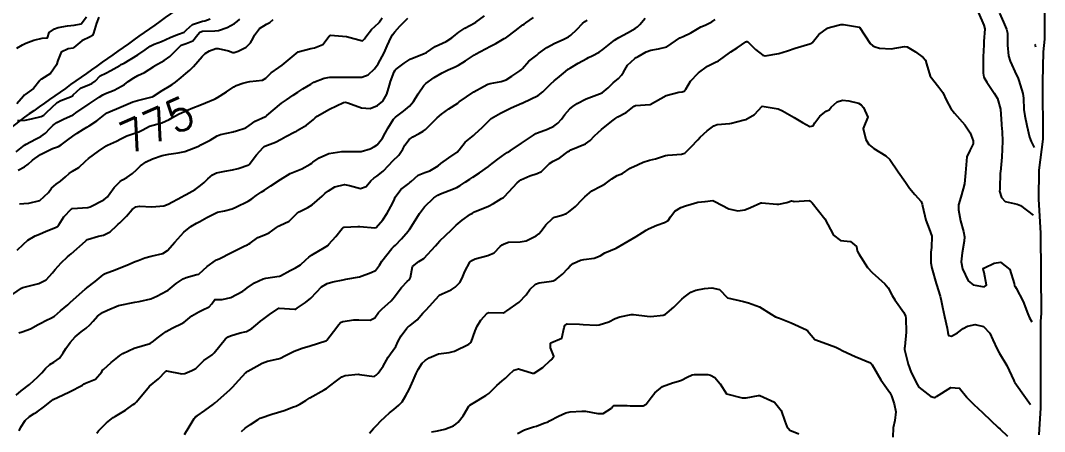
# Model space of a CAD drawing. Header units: metres. Extents: x 318500 to 325275, y 7408834 to 7428799.
# Drawn here: x 320030.4 to 320158.3, y 7411308.6 to 7411360 of the extents above; entities that cross this region are included whole.
import ezdxf
from ezdxf.enums import TextEntityAlignment as Align

# ---------------------------------------------------------------- set-up
doc = ezdxf.new("R2010")
doc.units = ezdxf.units.M
doc.header["$MEASUREMENT"] = 0
for name, color, linetype in [('Area', 45, 'Continuous'), ('Cotas', 45, 'Continuous'), ('Curvas de Nivel 1m', 11, 'Continuous'), ('Curvas de Nivel 5m', 15, 'Continuous'), ('Vias Secundárias', 230, 'Continuous')]:
    doc.layers.add(name, color=color, linetype=linetype)
doc.styles.add('Style-STANDARD', font='STANDARD.shx')

msp = doc.modelspace()

# ---------------------------------------------------------------- linework, layer by layer
at = {"layer": 'Area'}
msp.add_lwpolyline([(320158.29, 7411361.37), (320158.28, 7411358.58), (320158.27, 7411357.63), (320158.12, 7411356.05), (320158.04, 7411352.3), (320158.08, 7411345.15), (320157.58, 7411341.27), (320157.54, 7411337.63), (320157.78, 7411333.38), (320157.87, 7411323.34), (320157.8, 7411322.39), (320157.79, 7411311.58), (320157.57, 7411308.2)], dxfattribs=at)
at = {"layer": 'Curvas de Nivel 1m', "flags": 128}
for points, elevation in [([(320150.04, 7411360.92), (320150.73, 7411359.38), (320150.84, 7411358.91), (320150.73, 7411357.34), (320150.7, 7411356.91), (320150.63, 7411355.42), (320150.63, 7411354.92), (320150.63, 7411353.4), (320150.72, 7411352.91), (320151.09, 7411352.26), (320152.02, 7411350.9), (320152.4, 7411350.23), (320152.79, 7411348.88), (320152.9, 7411347), (320152.91, 7411346.88), (320153.01, 7411346.04), (320153.06, 7411344.88), (320152.97, 7411342.88), (320152.78, 7411341.05), (320152.77, 7411340.88), (320152.73, 7411339.06), (320152.71, 7411338.88), (320152.68, 7411338.65), (320152.9, 7411337.83), (320153.38, 7411337.36), (320154.89, 7411337.01), (320155.29, 7411336.85), (320156.87, 7411335.65)], 781), ([(320029.49, 7411325.75), (320030.57, 7411326.51), (320030.66, 7411326.57), (320030.72, 7411326.6), (320032.23, 7411326.99), (320032.73, 7411327.11), (320033.64, 7411327.56), (320034.46, 7411328.45), (320034.58, 7411328.62), (320034.76, 7411328.84), (320035.52, 7411329.69), (320036.32, 7411330.43), (320036.57, 7411330.64), (320036.78, 7411330.83), (320038.56, 7411332.4), (320038.68, 7411332.52), (320038.8, 7411332.59), (320040.18, 7411333.01), (320040.81, 7411333.16), (320041.64, 7411333.54), (320042.49, 7411334.35), (320042.66, 7411334.53), (320042.83, 7411334.68), (320043.68, 7411335.51), (320044.39, 7411336.33), (320044.86, 7411336.67), (320045.3, 7411336.75), (320046.86, 7411336.69), (320048.32, 7411336.82), (320048.87, 7411337.01), (320050.57, 7411337.93), (320050.88, 7411338.12), (320051.12, 7411338.24), (320052.26, 7411338.85), (320052.9, 7411339.33), (320053.37, 7411339.74), (320053.85, 7411340.2), (320054.42, 7411340.7), (320054.92, 7411340.95), (320055.94, 7411341.16), (320056.93, 7411341.3), (320057.61, 7411341.47), (320058.94, 7411341.95), (320059.03, 7411342.03), (320059.1, 7411342.13), (320059.9, 7411343.18), (320060.75, 7411344.11), (320060.86, 7411344.21), (320060.96, 7411344.27), (320062.29, 7411344.78), (320062.98, 7411345.15), (320063.58, 7411345.47), (320064.68, 7411346.05), (320064.89, 7411346.16), (320064.99, 7411346.21), (320066.15, 7411346.9), (320067.01, 7411347.6), (320067.23, 7411347.81), (320067.5, 7411348.02), (320069.03, 7411348.89), (320070.79, 7411349.73), (320071.04, 7411349.76), (320071.31, 7411349.7), (320073.03, 7411349.07), (320074.09, 7411348.99), (320075.03, 7411349.35), (320075.69, 7411349.91), (320076.2, 7411350.76), (320076.51, 7411351.9), (320076.63, 7411352.34), (320077.09, 7411353.55), (320077.22, 7411353.77), (320077.35, 7411353.89), (320078.34, 7411354.64), (320079.11, 7411355.13), (320080.83, 7411355.84), (320081.04, 7411355.92), (320081.12, 7411355.97), (320082.21, 7411356.74), (320083.14, 7411357.14), (320083.6, 7411357.35), (320084.28, 7411357.8), (320084.77, 7411358.18), (320085.16, 7411358.5), (320085.92, 7411359.02), (320087.18, 7411359.68), (320087.23, 7411359.71), (320087.3, 7411359.76), (320088.37, 7411360.57)], 777), ([(320029.92, 7411343.55), (320030.96, 7411344.39), (320031.14, 7411344.51), (320032.33, 7411345.13), (320032.97, 7411345.47), (320033.56, 7411345.89), (320034.09, 7411346.46), (320034.54, 7411346.91), (320035, 7411347.22), (320035.83, 7411347.62), (320037.02, 7411348.19), (320037.16, 7411348.28), (320037.37, 7411348.42), (320039.03, 7411349.57), (320040.25, 7411350.38), (320040.73, 7411350.69), (320041.05, 7411350.85), (320042.13, 7411351.28), (320043.06, 7411351.76), (320043.42, 7411351.99), (320043.9, 7411352.34), (320044.59, 7411352.82), (320045.08, 7411353.08), (320045.91, 7411353.49), (320047.1, 7411354.22), (320047.14, 7411354.25), (320047.19, 7411354.29), (320048.39, 7411354.99), (320049.11, 7411355.48), (320049.86, 7411356.26), (320050.51, 7411356.87), (320051.13, 7411357.1), (320051.95, 7411357.42), (320052.59, 7411358.22), (320052.84, 7411358.53), (320053.16, 7411358.63), (320054.7, 7411358.66), (320055.16, 7411358.73), (320056.23, 7411359.1), (320057.17, 7411359.58), (320057.5, 7411359.83), (320057.81, 7411360.15)], 773), ([(320029.92, 7411313.14), (320030.55, 7411313.69), (320031.57, 7411314.49), (320032.09, 7411314.96), (320032.57, 7411315.4), (320033.11, 7411315.95), (320033.57, 7411316.47), (320034.1, 7411316.96), (320034.6, 7411317.28), (320035.31, 7411317.75), (320035.79, 7411318.44), (320036.09, 7411318.97), (320036.63, 7411319.71), (320037.27, 7411320.42), (320038.01, 7411321.05), (320038.66, 7411321.54), (320039.12, 7411321.93), (320039.51, 7411322.39), (320040.04, 7411323.02), (320040.69, 7411323.49), (320041.31, 7411323.75), (320042.7, 7411324.35), (320044.7, 7411324.77), (320045.26, 7411324.87), (320046.71, 7411325.18), (320047.45, 7411325.54), (320048.72, 7411326.17), (320048.88, 7411326.27), (320049.9, 7411327.09), (320050.74, 7411327.69), (320051.12, 7411327.86), (320052.47, 7411328.21), (320052.7, 7411328.26), (320052.75, 7411328.29), (320053.74, 7411329.23), (320054.78, 7411329.97), (320054.93, 7411330.04), (320055.25, 7411330.18), (320056.79, 7411330.98), (320058.46, 7411331.79), (320058.8, 7411331.94), (320058.93, 7411332), (320059.1, 7411332.13), (320060.09, 7411332.84), (320060.82, 7411333.15), (320061.5, 7411333.42), (320062.4, 7411334.09), (320062.65, 7411334.27), (320062.83, 7411334.35), (320064, 7411334.9), (320064.86, 7411335.75), (320065, 7411335.91), (320065.22, 7411336.05), (320066.32, 7411336.58), (320066.87, 7411336.92), (320068.1, 7411338.01), (320068.5, 7411338.39), (320068.89, 7411338.69), (320069.69, 7411339.19), (320070.9, 7411339.47), (320071.52, 7411339.34), (320072.9, 7411338.97), (320073.62, 7411339.22), (320074.18, 7411339.93), (320074.56, 7411340.28), (320074.92, 7411340.5), (320075.71, 7411341.13), (320076.43, 7411341.9), (320076.95, 7411342.44), (320077.68, 7411343.16), (320078.16, 7411343.88), (320078.44, 7411344.4), (320078.98, 7411345.11), (320079.41, 7411345.44), (320080.2, 7411345.85), (320080.72, 7411346.12), (320081, 7411346.33), (320081.75, 7411347.09), (320082.47, 7411347.82), (320083.02, 7411348.28), (320083.91, 7411348.92), (320085.04, 7411349.66), (320085.22, 7411349.79), (320087.06, 7411351.05), (320088.26, 7411351.74), (320088.81, 7411352), (320089.08, 7411352.08), (320090.46, 7411352.33), (320091.08, 7411352.57), (320091.77, 7411353.02), (320092.79, 7411353.68), (320092.97, 7411353.81), (320093.1, 7411353.96), (320093.92, 7411354.87), (320094.89, 7411355.65), (320095.13, 7411355.84), (320096.17, 7411356.6), (320097.15, 7411357.13), (320098.19, 7411357.61), (320098.85, 7411357.91), (320099.16, 7411358.13), (320099.91, 7411358.85), (320100.61, 7411359.58), (320100.91, 7411359.85), (320101.19, 7411360.02)], 779), ([(320029.99, 7411356.52), (320030.7, 7411356.94), (320031.13, 7411357.15), (320032.11, 7411357.52), (320033.14, 7411357.77), (320033.81, 7411357.8), (320034.01, 7411358.47), (320034.68, 7411358.93), (320035.16, 7411359.08), (320036.31, 7411359.29), (320037.16, 7411359.39), (320038.03, 7411359.55), (320038.67, 7411360.41)], 772), ([(320040.21, 7411360.38), (320039.93, 7411359.62), (320039.58, 7411358.39), (320039.45, 7411358.09), (320039.14, 7411357.91), (320038.12, 7411357.43), (320037.12, 7411356.58), (320037.03, 7411356.52), (320036.4, 7411356.44), (320035.53, 7411356.03), (320035.11, 7411354.97), (320034.96, 7411354.45), (320034.21, 7411353.34), (320033.07, 7411352.62), (320032.97, 7411352.58), (320032.87, 7411352.48), (320032.07, 7411351.48), (320031.04, 7411350.72), (320030.92, 7411350.63), (320030.82, 7411350.51), (320029.99, 7411349.56)], 772), ([(320030.04, 7411331.26), (320030.8, 7411332.01), (320031.36, 7411332.5), (320032.26, 7411333.04), (320032.81, 7411333.28), (320033.65, 7411333.64), (320034.82, 7411334.09), (320035.05, 7411334.23), (320035.22, 7411334.45), (320035.85, 7411335.43), (320036.81, 7411336.43), (320036.84, 7411336.45), (320036.86, 7411336.46), (320036.9, 7411336.47), (320038.86, 7411336.61), (320039.16, 7411336.69), (320040.87, 7411337.56), (320041.31, 7411337.93), (320041.61, 7411338.36), (320042.13, 7411339.12), (320042.9, 7411339.87), (320043.2, 7411340.06), (320043.71, 7411340.34), (320044.42, 7411340.83), (320044.93, 7411341.32), (320045.44, 7411341.81), (320046.15, 7411342.3), (320046.94, 7411342.69), (320048.12, 7411343.1), (320048.95, 7411343.28), (320050.12, 7411343.42), (320050.95, 7411343.6), (320052.58, 7411344.22), (320052.82, 7411344.35), (320052.96, 7411344.43), (320054.14, 7411345.03), (320054.98, 7411345.54), (320055.43, 7411345.74), (320056.99, 7411346.06), (320057.07, 7411346.08), (320057.3, 7411346.16), (320058.57, 7411346.57), (320059, 7411346.84), (320059.74, 7411347.39), (320061.02, 7411347.98), (320061.1, 7411348.02), (320061.21, 7411348.11), (320063.04, 7411349.64), (320063.65, 7411350.07), (320064.49, 7411350.62), (320065.05, 7411351.01), (320065.69, 7411351.42), (320066.68, 7411352.03), (320066.93, 7411352.18), (320067.07, 7411352.25), (320068.34, 7411352.76), (320069.08, 7411352.89), (320070.18, 7411352.88), (320071.08, 7411352.89), (320072.16, 7411352.88), (320073.08, 7411352.9), (320073.84, 7411353.19), (320074.64, 7411353.93), (320075.11, 7411354.56), (320075.84, 7411355.91), (320076.22, 7411356.81), (320076.73, 7411357.9), (320076.88, 7411358.17), (320077.16, 7411358.57), (320077.8, 7411359.26), (320078.43, 7411359.88), (320078.81, 7411360.25)], 776), ([(320030.07, 7411347.46), (320031.01, 7411347.52), (320031.82, 7411347.69), (320033.01, 7411347.98), (320033.34, 7411348.15), (320033.71, 7411348.47), (320035.03, 7411349.71), (320035.49, 7411349.99), (320036.68, 7411350.43), (320036.93, 7411350.54), (320037.04, 7411350.68), (320037.94, 7411351.53), (320039.06, 7411351.97), (320039.37, 7411352.09), (320039.76, 7411352.39), (320040.41, 7411353.05), (320041.09, 7411353.4), (320041.74, 7411353.72), (320042.83, 7411354.35), (320042.99, 7411354.46), (320043.1, 7411354.5), (320043.39, 7411354.63), (320045.11, 7411355.67), (320046.01, 7411356.31), (320046.64, 7411356.78), (320047.13, 7411357), (320048.07, 7411357.35), (320049.14, 7411357.86), (320049.43, 7411357.99), (320050.19, 7411358.25), (320050.87, 7411358.53), (320051.16, 7411358.81), (320051.92, 7411359.48), (320053.18, 7411359.9), (320053.44, 7411359.94), (320054.12, 7411360.2)], 772), ([(320030.16, 7411341.28), (320030.93, 7411341.7), (320031.42, 7411342.02), (320031.94, 7411342.5), (320032.95, 7411343.22), (320034.46, 7411343.97), (320034.96, 7411344.15), (320035.17, 7411344.23), (320035.52, 7411344.44), (320036.37, 7411345.04), (320036.98, 7411345.5), (320037.51, 7411345.9), (320038.31, 7411346.41), (320038.74, 7411346.66), (320039, 7411346.81), (320039.97, 7411347.42), (320041.02, 7411348.28), (320041.07, 7411348.32), (320041.15, 7411348.37), (320042.43, 7411348.95), (320043.03, 7411349.2), (320044.49, 7411349.79), (320045.04, 7411349.96), (320046.4, 7411350.3), (320046.89, 7411350.44), (320047.04, 7411350.52), (320048.12, 7411351.22), (320049.06, 7411351.78), (320049.37, 7411351.96), (320049.78, 7411352.26), (320050.49, 7411352.84), (320051.09, 7411353.35), (320051.57, 7411353.76), (320052.03, 7411354.23), (320053.11, 7411355.48), (320053.49, 7411355.84), (320054.04, 7411356.2), (320054.83, 7411356.49), (320055.12, 7411356.49), (320056.42, 7411356.17), (320056.94, 7411355.98), (320057.12, 7411355.98), (320057.63, 7411356.15), (320058.61, 7411356.65), (320059.14, 7411357.16), (320059.51, 7411357.76), (320059.68, 7411358.12), (320060.3, 7411358.99), (320061.17, 7411359.52), (320061.57, 7411359.71), (320061.99, 7411360.1)], 774), ([(320030.23, 7411320.93), (320030.65, 7411321.08), (320031.69, 7411321.45), (320032.66, 7411321.97), (320032.98, 7411322.16), (320033.59, 7411322.47), (320034.33, 7411322.8), (320034.68, 7411323.04), (320035.43, 7411323.7), (320036.36, 7411324.43), (320036.54, 7411324.6), (320036.7, 7411324.78), (320038.54, 7411326.4), (320038.64, 7411326.49), (320038.72, 7411326.56), (320039.75, 7411327.37), (320040.75, 7411328.2), (320040.84, 7411328.27), (320041.02, 7411328.37), (320042.28, 7411328.83), (320042.76, 7411329.01), (320043.71, 7411329.39), (320044.77, 7411329.84), (320045.12, 7411329.97), (320045.96, 7411330.3), (320046.78, 7411330.52), (320048.21, 7411330.85), (320048.79, 7411331.21), (320049.7, 7411332.26), (320050.82, 7411333.52), (320051.72, 7411334.23), (320052.42, 7411334.63), (320052.84, 7411334.87), (320053.69, 7411335.35), (320054.86, 7411335.93), (320055.05, 7411336), (320055.9, 7411336.17), (320056.86, 7411336.44), (320057.35, 7411336.64), (320058.87, 7411337.39), (320059.31, 7411337.69), (320059.85, 7411338.12), (320060.49, 7411338.51), (320060.89, 7411338.77), (320061.69, 7411339.3), (320062.91, 7411340.08), (320064.12, 7411340.87), (320064.93, 7411341.19), (320065.55, 7411341.43), (320066.62, 7411342.03), (320066.81, 7411342.16), (320066.94, 7411342.27), (320067.74, 7411342.81), (320068.95, 7411343.36), (320070.57, 7411343.59), (320070.96, 7411343.61), (320071.32, 7411343.61), (320072.96, 7411343.59), (320074.08, 7411343.93), (320074.66, 7411344.23), (320074.97, 7411344.45), (320075.64, 7411345.25), (320075.99, 7411345.91), (320076.33, 7411346.57), (320077.02, 7411347.63), (320077.13, 7411347.77), (320077.28, 7411347.89), (320078.28, 7411348.63), (320079.03, 7411349.28), (320079.52, 7411349.86), (320080.1, 7411350.81), (320080.82, 7411351.84), (320080.94, 7411351.97), (320081.07, 7411352.09), (320082.07, 7411352.84), (320083.09, 7411353.45), (320083.34, 7411353.56), (320083.85, 7411353.8), (320084.7, 7411354.2), (320085.11, 7411354.4), (320085.99, 7411354.91), (320087.13, 7411355.66), (320087.19, 7411355.7), (320087.27, 7411355.76), (320089.14, 7411356.78), (320089.77, 7411357.09), (320090.85, 7411357.71), (320091.04, 7411357.82), (320091.15, 7411357.89), (320092.19, 7411358.66), (320093.18, 7411359.42), (320093.33, 7411359.52), (320093.54, 7411359.67), (320094.49, 7411360.36)], 778), ([(320039.98, 7411308.38), (320040.18, 7411308.68), (320040.49, 7411308.99), (320041.17, 7411309.7), (320042.02, 7411310.35), (320042.32, 7411310.54), (320042.51, 7411310.65), (320043.57, 7411311.29), (320044.53, 7411311.96), (320044.74, 7411312.11), (320044.93, 7411312.31), (320046.56, 7411314.29), (320047.67, 7411315.19), (320048.59, 7411316.13), (320048.69, 7411316.17), (320050.58, 7411315.83), (320050.95, 7411315.87), (320051.83, 7411316.22), (320052.34, 7411316.47), (320052.6, 7411316.71), (320053.33, 7411317.48), (320054.36, 7411318.19), (320054.51, 7411318.3), (320054.62, 7411318.42), (320056.05, 7411320.17), (320056.37, 7411320.44), (320056.65, 7411320.58), (320057.87, 7411320.92), (320058.65, 7411321.12), (320059.31, 7411321.47), (320060.09, 7411322.12), (320060.4, 7411322.39), (320060.68, 7411322.61), (320061.54, 7411323.24), (320062.7, 7411324), (320062.76, 7411324.02), (320064.7, 7411323.89), (320064.83, 7411323.91), (320065.02, 7411324.05), (320066.01, 7411324.74), (320066.71, 7411325.28), (320067.38, 7411326.02), (320068.04, 7411326.7), (320068.74, 7411327.1), (320069.44, 7411327.29), (320070.74, 7411327.58), (320071.06, 7411327.65), (320072.75, 7411327.95), (320074.23, 7411328.46), (320074.76, 7411328.73), (320075.27, 7411329.41), (320075.57, 7411329.91), (320076.8, 7411331.46), (320077.01, 7411331.67), (320077.25, 7411331.89), (320078.01, 7411332.68), (320078.83, 7411333.65), (320078.93, 7411333.77), (320079, 7411333.87), (320079.72, 7411334.98), (320080.27, 7411335.85), (320080.87, 7411336.7), (320082.03, 7411337.82), (320082.55, 7411338.15), (320082.89, 7411338.32), (320083.97, 7411338.72), (320084.9, 7411339.12), (320085.33, 7411339.36), (320085.98, 7411339.77), (320086.54, 7411340.14), (320086.92, 7411340.39), (320087.73, 7411340.94), (320088.87, 7411341.73), (320088.94, 7411341.79), (320090.03, 7411342.64), (320090.96, 7411343.3), (320091.21, 7411343.46), (320091.56, 7411343.7), (320092.98, 7411344.63), (320094.5, 7411345.66), (320094.79, 7411345.86), (320094.99, 7411345.94), (320096.24, 7411346.4), (320097.01, 7411346.76), (320097.51, 7411347.12), (320097.97, 7411347.62), (320098.41, 7411348.22), (320099.04, 7411348.94), (320099.4, 7411349.24), (320099.93, 7411349.59), (320101.06, 7411350.2), (320102.05, 7411350.57), (320103.06, 7411350.94), (320103.82, 7411351.54), (320104.43, 7411352.18), (320105.09, 7411352.74), (320105.49, 7411353.12), (320105.73, 7411353.51), (320106.24, 7411354.37), (320107.13, 7411355.23), (320107.29, 7411355.33), (320107.56, 7411355.49), (320108.56, 7411356.05), (320109.14, 7411356.26), (320110.1, 7411356.42), (320111.14, 7411356.7), (320112.22, 7411357.42), (320112.76, 7411357.81), (320113.16, 7411357.99), (320114.15, 7411358.42), (320115.18, 7411359.07), (320115.38, 7411359.18), (320115.91, 7411359.38), (320116.74, 7411359.81), (320117.19, 7411360.08)], 781), ([(320050.93, 7411308.23), (320051.52, 7411309.2), (320052.12, 7411310.22), (320052.31, 7411310.42), (320052.52, 7411310.57), (320053.48, 7411311.24), (320054.54, 7411312.02), (320054.63, 7411312.1), (320054.74, 7411312.19), (320056.56, 7411313.81), (320056.91, 7411314.15), (320057.71, 7411315.01), (320058.59, 7411315.96), (320058.68, 7411316.04), (320058.82, 7411316.13), (320059.95, 7411316.76), (320060.61, 7411317.15), (320061.3, 7411317.41), (320062.61, 7411317.68), (320062.9, 7411317.79), (320063.44, 7411318.07), (320064.63, 7411318.66), (320065.63, 7411319.04), (320066.63, 7411319.32), (320068.57, 7411319.94), (320068.64, 7411319.96), (320068.68, 7411320), (320069.53, 7411321.11), (320070.18, 7411321.98), (320070.41, 7411322.23), (320070.68, 7411322.37), (320072.08, 7411322.56), (320072.68, 7411322.56), (320074.11, 7411322.5), (320074.68, 7411322.83), (320075.13, 7411323.48), (320075.54, 7411323.91), (320076.71, 7411324.93), (320077.15, 7411325.45), (320077.46, 7411325.88), (320078.02, 7411326.59), (320078.74, 7411327.37), (320079, 7411327.62), (320079.14, 7411327.86), (320079.4, 7411329.23), (320080.18, 7411329.85), (320080.78, 7411330.22), (320082.26, 7411331.82), (320082.51, 7411332.11), (320082.81, 7411332.42), (320083.51, 7411333.12), (320084.25, 7411333.8), (320084.54, 7411334.09), (320084.84, 7411334.39), (320085.6, 7411335.02), (320086.63, 7411335.76), (320086.86, 7411335.9), (320087.14, 7411336.04), (320088.87, 7411336.77), (320089.5, 7411337.1), (320090.51, 7411337.71), (320090.73, 7411337.86), (320090.88, 7411337.99), (320092.45, 7411339.69), (320092.69, 7411339.9), (320092.92, 7411340.06), (320094.02, 7411340.57), (320094.93, 7411340.84), (320095.47, 7411341.1), (320096.02, 7411341.64), (320096.48, 7411342.1), (320096.95, 7411342.39), (320097.78, 7411342.8), (320098.84, 7411343.6), (320098.97, 7411343.7), (320099.17, 7411343.8), (320100.98, 7411344.55), (320101.56, 7411344.99), (320102.12, 7411345.56), (320102.57, 7411345.98), (320103, 7411346.35), (320103.65, 7411346.9), (320104.42, 7411347.53), (320104.77, 7411347.78), (320105.03, 7411347.92), (320106.05, 7411348.49), (320107.05, 7411349.26), (320107.21, 7411349.33), (320109.05, 7411349.47), (320111.06, 7411350.59), (320112.65, 7411351), (320113.07, 7411351.05), (320113.32, 7411351.16), (320113.49, 7411351.41), (320114.11, 7411352.38), (320115.03, 7411353.39), (320115.07, 7411353.42), (320115.1, 7411353.45), (320116.23, 7411354.25), (320117.12, 7411354.71), (320117.57, 7411354.91), (320118.17, 7411355.34), (320119.14, 7411356.07), (320119.9, 7411356.56), (320120.99, 7411357.31), (320121.1, 7411357.36), (320121.15, 7411357.36), (320121.25, 7411357.31), (320122.19, 7411356.34), (320123.13, 7411355.62), (320123.43, 7411355.57), (320125.14, 7411355.86), (320126.19, 7411356.19), (320127.14, 7411356.52), (320129, 7411357.06), (320129.15, 7411357.1), (320129.28, 7411357.2), (320130.13, 7411358.22), (320131.18, 7411359), (320131.3, 7411359.04), (320131.74, 7411359.16), (320132.87, 7411359.47), (320133.18, 7411359.47), (320135.18, 7411359.12), (320136.51, 7411357.1), (320136.86, 7411356.81), (320137.15, 7411356.68), (320137.7, 7411356.52), (320139.14, 7411356.42), (320140.83, 7411356.73), (320141.15, 7411356.69), (320142.18, 7411356.06), (320143.13, 7411355.36), (320143.43, 7411355.01), (320143.57, 7411354.56), (320144.02, 7411353), (320145.08, 7411351.66), (320145.61, 7411350.98), (320146.06, 7411349.97), (320146.58, 7411348.97), (320147.04, 7411348.39), (320148.34, 7411346.94), (320149, 7411345.92), (320149.37, 7411344.93), (320149.37, 7411344.54), (320148.98, 7411343.74), (320148.6, 7411342.94), (320148.45, 7411341.43), (320148.44, 7411340.94), (320148.29, 7411339.57), (320148.15, 7411338.94), (320147.83, 7411337.88), (320147.55, 7411336.95), (320147.54, 7411336.29), (320147.82, 7411334.95), (320148.18, 7411333.6), (320148.3, 7411332.94), (320148.27, 7411332.38), (320148.01, 7411330.94), (320147.9, 7411329.83), (320148.03, 7411328.94), (320148.76, 7411327.42), (320149.38, 7411326.92), (320150.75, 7411326.7), (320151.04, 7411326.91), (320150.77, 7411328.49), (320150.64, 7411328.91), (320150.67, 7411329.02), (320150.78, 7411329.07), (320152.02, 7411329.66), (320152.79, 7411329.75), (320153.97, 7411328.86), (320154.52, 7411327.09), (320154.54, 7411326.85), (320154.61, 7411326.72), (320154.75, 7411326.52), (320155.62, 7411324.84), (320156.21, 7411323.33), (320156.4, 7411322.83), (320156.69, 7411322.33)], 782), ([(320157.15, 7411356.96), (320157.1, 7411356.88), (320157.11, 7411356.83), (320157.15, 7411356.69)], 779), ([(320058.02, 7411308.6), (320058.49, 7411309.03), (320059.15, 7411309.48), (320060.12, 7411310.11), (320060.36, 7411310.26), (320060.51, 7411310.33), (320061.83, 7411310.78), (320062.52, 7411310.98), (320063.35, 7411311.24), (320064.53, 7411311.68), (320064.8, 7411311.78), (320065.34, 7411312.04), (320066.08, 7411312.5), (320066.55, 7411312.8), (320068.36, 7411313.81), (320068.56, 7411313.93), (320068.65, 7411314), (320069.73, 7411314.82), (320070.58, 7411315.44), (320070.96, 7411315.6), (320072.59, 7411315.77), (320072.78, 7411315.75), (320074.58, 7411315.47), (320074.87, 7411315.63), (320075.09, 7411315.91), (320075.72, 7411316.78), (320076.34, 7411317.89), (320076.62, 7411318.31), (320077.29, 7411319.22), (320077.61, 7411319.88), (320077.95, 7411320.58), (320078.66, 7411321.51), (320078.86, 7411321.68), (320079.11, 7411321.86), (320079.95, 7411322.58), (320080.69, 7411323.39), (320080.91, 7411323.63), (320081.11, 7411323.83), (320082.72, 7411325.59), (320082.84, 7411325.69), (320083.07, 7411325.81), (320084.2, 7411326.32), (320084.73, 7411326.65), (320085.3, 7411327.22), (320085.6, 7411327.78), (320085.93, 7411328.6), (320086.56, 7411329.76), (320086.78, 7411329.98), (320087.22, 7411330.19), (320088.79, 7411330.59), (320089.58, 7411330.93), (320090.34, 7411331.71), (320090.58, 7411331.94), (320090.81, 7411332.08), (320091.36, 7411332.26), (320092.81, 7411332.3), (320093.59, 7411332.45), (320094.82, 7411333.04), (320095.16, 7411333.32), (320095.45, 7411333.64), (320096.05, 7411334.43), (320096.85, 7411335.24), (320097.1, 7411335.38), (320097.89, 7411335.61), (320098.6, 7411335.86), (320098.87, 7411336), (320099.74, 7411336.72), (320100.55, 7411337.58), (320100.89, 7411337.95), (320101.78, 7411338.68), (320102.91, 7411339.25), (320103.43, 7411339.54), (320104.26, 7411340.19), (320104.93, 7411340.58), (320105.59, 7411340.85), (320106.58, 7411341.5), (320106.8, 7411341.63), (320106.94, 7411341.69), (320108.18, 7411342.25), (320108.96, 7411342.51), (320109.73, 7411342.69), (320110.96, 7411343.08), (320111.25, 7411343.15), (320112.97, 7411343.28), (320113.08, 7411343.3), (320113.37, 7411343.41), (320114.18, 7411344.2), (320114.99, 7411345.06), (320115.31, 7411345.39), (320116.19, 7411346.18), (320117.01, 7411346.81), (320117.41, 7411346.96), (320119.02, 7411347.11), (320119.2, 7411347.14), (320119.82, 7411347.32), (320120.8, 7411347.54), (320121.02, 7411347.61), (320122.1, 7411348.23), (320123.05, 7411349.28), (320125.05, 7411348.95), (320125.59, 7411348.7), (320127.03, 7411347.83), (320128.06, 7411347.21), (320129.01, 7411346.72), (320129.39, 7411346.82), (320129.63, 7411347.19), (320130.22, 7411348), (320131.04, 7411348.63), (320131.39, 7411348.82), (320131.67, 7411349.16), (320132.41, 7411349.81), (320133.06, 7411350.01), (320133.86, 7411349.94), (320135.06, 7411349.63), (320135.38, 7411349.45), (320135.68, 7411349.11), (320136.24, 7411347.89), (320135.9, 7411347.11), (320135.64, 7411346.49), (320135.97, 7411345.11), (320136.36, 7411344.47), (320136.98, 7411343.99), (320138.47, 7411343.07), (320138.96, 7411342.61), (320140.03, 7411341.05), (320140.92, 7411339.77), (320141.44, 7411339.03), (320142.12, 7411338.24), (320142.89, 7411337.35), (320143.03, 7411337.01), (320143.07, 7411336.82), (320143.47, 7411335), (320143.9, 7411333.94), (320144.21, 7411333), (320144.2, 7411331.61), (320144.11, 7411331), (320144.08, 7411329.7), (320144.23, 7411329), (320144.75, 7411327.11), (320144.79, 7411326.99), (320145.26, 7411325.5), (320145.39, 7411324.98), (320145.57, 7411324.13), (320145.8, 7411322.97), (320146.14, 7411321.5), (320146.22, 7411320.97), (320146.32, 7411320.62), (320146.67, 7411320.53), (320147.43, 7411320.95), (320148.12, 7411321.49), (320148.68, 7411321.77), (320149.63, 7411321.98), (320150.68, 7411321.73), (320151.47, 7411320.9), (320151.85, 7411320.08), (320152.37, 7411318.88), (320152.64, 7411318.42), (320153.57, 7411316.87), (320154.44, 7411315), (320154.5, 7411314.85), (320154.53, 7411314.79), (320154.59, 7411314.71), (320155.91, 7411312.84), (320156.56, 7411311.99)], 783), ([(320074, 7411308.41), (320074.5, 7411308.97), (320074.96, 7411309.45), (320075.39, 7411309.91), (320075.97, 7411310.45), (320076.53, 7411310.93), (320077.06, 7411311.36), (320077.67, 7411311.88), (320078.08, 7411312.33), (320078.55, 7411313.09), (320078.95, 7411313.86), (320079.47, 7411314.96), (320079.86, 7411315.85), (320080.1, 7411316.35), (320080.61, 7411317.13), (320080.97, 7411317.48), (320081.47, 7411317.83), (320082.62, 7411318.3), (320083.95, 7411318.48), (320084.63, 7411318.63), (320086.41, 7411319.54), (320086.64, 7411319.68), (320086.69, 7411319.76), (320087.22, 7411321.19), (320087.46, 7411321.75), (320087.92, 7411322.5), (320088.69, 7411323.39), (320088.93, 7411323.49), (320090.7, 7411323.43), (320090.9, 7411323.5), (320091.16, 7411323.7), (320092.71, 7411324.78), (320093.58, 7411325.67), (320094.04, 7411326.35), (320094.74, 7411327), (320095.22, 7411327.17), (320096.75, 7411327.39), (320096.93, 7411327.44), (320097.29, 7411327.62), (320098.1, 7411328.27), (320098.77, 7411328.98), (320099.07, 7411329.3), (320099.45, 7411329.59), (320100.34, 7411330.03), (320100.79, 7411330.1), (320102.08, 7411330.26), (320102.8, 7411330.58), (320103.41, 7411330.93), (320104.81, 7411331.52), (320106.82, 7411332.69), (320107.33, 7411332.98), (320108.11, 7411333.48), (320108.54, 7411333.77), (320108.84, 7411333.94), (320109.89, 7411334.41), (320110.85, 7411334.73), (320111.29, 7411334.99), (320111.6, 7411335.43), (320112.13, 7411336.16), (320112.88, 7411336.62), (320113.48, 7411336.81), (320114.89, 7411337.22), (320115.02, 7411337.25), (320115.92, 7411337.37), (320116.89, 7411337.46), (320116.97, 7411337.44), (320117.12, 7411337.36), (320118.88, 7411336.44), (320120, 7411336.19), (320120.88, 7411336.31), (320121.58, 7411336.59), (320122.89, 7411337.18), (320122.98, 7411337.19), (320124.89, 7411337.01), (320125.13, 7411337.01), (320126.14, 7411337.24), (320126.7, 7411337.43), (320126.89, 7411337.38), (320127.02, 7411337.36), (320128.89, 7411337.49), (320129.09, 7411337.4), (320129.27, 7411337.19), (320130.86, 7411335.17), (320131.94, 7411333.16), (320132.82, 7411332.49), (320134.05, 7411332.36), (320134.82, 7411331.72), (320134.89, 7411331.2), (320134.93, 7411331.12), (320135.12, 7411330.8), (320136.19, 7411329.1), (320136.77, 7411328.47), (320138.35, 7411327.07), (320138.75, 7411326.58), (320139.27, 7411325.6), (320139.59, 7411325.06), (320140.71, 7411323.46), (320140.93, 7411323.04), (320140.98, 7411322.75), (320141, 7411321.04), (320140.84, 7411319.22), (320140.82, 7411319.04), (320140.83, 7411318.85), (320141.25, 7411317.03), (320141.66, 7411315.97), (320142.14, 7411315.02), (320142.28, 7411314.71), (320142.58, 7411314.13), (320144.08, 7411312.99), (320144.57, 7411312.84), (320144.68, 7411312.88), (320144.79, 7411312.99), (320146.58, 7411314.1), (320147.66, 7411314.02), (320148.53, 7411312.93), (320148.57, 7411312.88), (320149.47, 7411312), (320150.54, 7411310.98), (320150.61, 7411310.91), (320152.51, 7411309.12), (320152.77, 7411308.88), (320153.68, 7411308.04)], 784), ([(320092.49, 7411308.36), (320093.37, 7411308.8), (320094.5, 7411309.17), (320094.87, 7411309.29), (320095.79, 7411309.64), (320096.31, 7411309.83), (320096.51, 7411309.92), (320097.62, 7411310.52), (320098.53, 7411310.95), (320099.06, 7411311.07), (320100.53, 7411311.16), (320100.97, 7411311.13), (320102.53, 7411310.84), (320103.2, 7411310.87), (320104.22, 7411311.52), (320104.36, 7411311.7), (320104.55, 7411311.87), (320106.19, 7411311.85), (320106.54, 7411311.82), (320108.19, 7411311.83), (320108.55, 7411312.01), (320109.17, 7411312.85), (320109.62, 7411313.45), (320110.58, 7411314.23), (320111.86, 7411314.7), (320112.58, 7411314.88), (320112.98, 7411315.02), (320113.69, 7411315.4), (320114.29, 7411315.7), (320114.6, 7411315.74), (320116.24, 7411315.72), (320116.59, 7411315.66), (320117.15, 7411315.35), (320117.81, 7411314.56), (320118.57, 7411313.33), (320120.56, 7411312.8), (320121.06, 7411312.8), (320122.57, 7411313.11), (320122.74, 7411313.1), (320124.56, 7411312.29), (320125.4, 7411311.24), (320125.86, 7411309.89), (320126.11, 7411309.23), (320126.51, 7411308.79), (320127.6, 7411308.31)], 786)]:
    msp.add_lwpolyline(points, dxfattribs=dict(at, elevation=elevation))
at = {"layer": 'Curvas de Nivel 5m', "flags": 128}
for points, elevation in [([(320152.68, 7411360.89), (320153.19, 7411359.76), (320153.56, 7411358.87), (320153.65, 7411358.4), (320153.68, 7411356.87), (320153.81, 7411355.55), (320154.02, 7411354.87), (320154.8, 7411353.16), (320154.94, 7411352.85), (320155.09, 7411352.47), (320155.59, 7411350.84), (320155.66, 7411350.25), (320155.71, 7411348.84), (320155.84, 7411348.04), (320156.1, 7411346.84), (320156.42, 7411345.41), (320156.61, 7411344.83), (320156.98, 7411344.12)], 780), ([(320030.3, 7411308.69), (320030.49, 7411309.13), (320031.01, 7411309.99), (320031.55, 7411310.49), (320032.16, 7411310.84), (320032.52, 7411311.05), (320033.33, 7411311.66), (320034.3, 7411312.45), (320034.54, 7411312.61), (320035.79, 7411313.2), (320036.55, 7411313.55), (320038.18, 7411314.41), (320038.4, 7411314.56), (320038.56, 7411314.65), (320039.8, 7411315.15), (320040.59, 7411316.06), (320040.7, 7411316.26), (320040.79, 7411316.37), (320041.75, 7411317.21), (320042.61, 7411317.9), (320042.86, 7411318.1), (320043.22, 7411318.34), (320044.63, 7411319.03), (320045.64, 7411319.31), (320046.63, 7411319.62), (320047.04, 7411319.89), (320047.51, 7411320.28), (320048.16, 7411320.76), (320048.65, 7411321.09), (320049.4, 7411321.52), (320050.67, 7411322.15), (320050.73, 7411322.18), (320050.82, 7411322.24), (320051.84, 7411323.06), (320052.69, 7411323.55), (320053.12, 7411323.78), (320053.99, 7411324.2), (320054.35, 7411324.55), (320054.71, 7411325.12), (320055.63, 7411325.1), (320056.71, 7411325.37), (320058.22, 7411326.14), (320058.51, 7411326.34), (320058.73, 7411326.54), (320059.66, 7411327.2), (320060.74, 7411327.67), (320061.09, 7411327.76), (320062.75, 7411328.01), (320062.8, 7411328.03), (320062.91, 7411328.08), (320064.11, 7411328.71), (320064.76, 7411329.05), (320065.39, 7411329.43), (320066.07, 7411330.04), (320066.43, 7411330.38), (320066.79, 7411330.64), (320068.38, 7411331.59), (320068.8, 7411331.87), (320068.95, 7411332), (320069.82, 7411332.99), (320070.62, 7411333.97), (320070.71, 7411334.09), (320070.83, 7411334.16), (320072.55, 7411334.24), (320072.83, 7411334.23), (320074.7, 7411334.05), (320074.83, 7411334.11), (320075.68, 7411335.07), (320076.24, 7411335.9), (320076.87, 7411337.11), (320077.12, 7411337.64), (320077.24, 7411337.89), (320077.93, 7411338.84), (320078.91, 7411339.61), (320079.06, 7411339.72), (320079.2, 7411339.87), (320080.11, 7411340.66), (320080.93, 7411340.96), (320081.57, 7411341.19), (320082.59, 7411341.82), (320082.94, 7411342.08), (320083.93, 7411342.82), (320084.96, 7411343.53), (320085.23, 7411343.79), (320085.98, 7411344.77), (320086.99, 7411345.59), (320087.08, 7411345.67), (320087.18, 7411345.76), (320088.11, 7411346.64), (320089.02, 7411347.54), (320089.11, 7411347.64), (320089.22, 7411347.73), (320090.36, 7411348.39), (320091.04, 7411348.73), (320091.69, 7411349.05), (320093.05, 7411349.65), (320093.08, 7411349.65), (320093.16, 7411349.68), (320095.06, 7411350.58), (320095.67, 7411351.04), (320096.26, 7411351.64), (320096.66, 7411352.05), (320097.08, 7411352.44), (320097.72, 7411352.99), (320098.48, 7411353.61), (320098.84, 7411353.87), (320099.11, 7411354.04), (320100.08, 7411354.62), (320101.13, 7411355.24), (320101.34, 7411355.35), (320101.82, 7411355.56), (320102.67, 7411356.01), (320103.14, 7411356.34), (320104.61, 7411357.53), (320104.95, 7411357.73), (320105.15, 7411357.84), (320106.22, 7411358.45), (320107.17, 7411358.98), (320107.48, 7411359.19), (320107.78, 7411359.48), (320108.42, 7411360.25)], 780), ([(320030.34, 7411337.04), (320030.87, 7411337.09), (320031.5, 7411337.13), (320032.87, 7411337.49), (320033.93, 7411338.46), (320034.33, 7411339.02), (320034.9, 7411339.51), (320035.45, 7411339.89), (320036.07, 7411340.44), (320036.51, 7411340.84), (320036.92, 7411341.13), (320037.73, 7411341.62), (320038.58, 7411342.41), (320038.94, 7411342.72), (320040.2, 7411343.63), (320040.96, 7411344.17), (320041.07, 7411344.25), (320041.29, 7411344.37), (320042.44, 7411344.88), (320042.97, 7411345.18), (320043.74, 7411345.57), (320044.98, 7411345.96), (320045.24, 7411346.06), (320045.73, 7411346.31), (320046.54, 7411346.75), (320047, 7411346.91), (320048.1, 7411347.19), (320049.01, 7411347.59), (320049.44, 7411347.84), (320050.17, 7411348.25), (320051.02, 7411348.65), (320051.75, 7411348.96), (320053.03, 7411349.46), (320053.56, 7411349.68), (320054.75, 7411350.19), (320054.94, 7411350.29), (320055.04, 7411350.35), (320056.17, 7411351.06), (320057.06, 7411351.67), (320057.37, 7411351.85), (320058.2, 7411352.14), (320058.88, 7411352.32), (320059.07, 7411352.35), (320060.67, 7411352.52), (320061.08, 7411352.76), (320061.75, 7411353.44), (320062.7, 7411354.09), (320063.1, 7411354.37), (320065.12, 7411356.05), (320066.7, 7411356.46), (320067.13, 7411356.55), (320068.19, 7411356.96), (320068.97, 7411358), (320069.05, 7411358.1), (320069.15, 7411358.14), (320071.15, 7411357.97), (320073.14, 7411357.45), (320073.41, 7411357.68), (320073.57, 7411357.94), (320074.26, 7411358.84), (320075.18, 7411359.68), (320075.29, 7411359.81), (320075.35, 7411359.92), (320075.59, 7411360.32)], 775), ([(320081.76, 7411308.55), (320082.49, 7411308.68), (320083.42, 7411308.88), (320084.5, 7411309.32), (320084.78, 7411309.51), (320085.09, 7411309.78), (320085.72, 7411310.57), (320086.43, 7411311.76), (320086.54, 7411311.88), (320086.95, 7411312.16), (320088.55, 7411313.11), (320088.93, 7411313.35), (320089.3, 7411313.72), (320089.92, 7411314.36), (320090.58, 7411314.92), (320091.01, 7411315.28), (320091.4, 7411315.7), (320092.02, 7411316.27), (320092.6, 7411316.42), (320094.35, 7411315.9), (320094.59, 7411315.9), (320095.64, 7411316.61), (320096.62, 7411317.51), (320096.68, 7411317.57), (320096.76, 7411317.63), (320097.03, 7411318.03), (320096.63, 7411319.08), (320096.6, 7411319.63), (320096.61, 7411319.66), (320096.64, 7411319.68), (320098.01, 7411320.25), (320098.33, 7411321.61), (320098.41, 7411321.87), (320098.68, 7411322.07), (320100.24, 7411322.01), (320100.68, 7411321.99), (320102.32, 7411321.91), (320102.68, 7411321.93), (320103.9, 7411322.32), (320104.69, 7411322.72), (320105.27, 7411322.93), (320106.7, 7411323.22), (320106.96, 7411323.22), (320108.69, 7411323), (320109.16, 7411322.99), (320110.7, 7411323.14), (320110.91, 7411323.23), (320111.19, 7411323.43), (320112, 7411324.13), (320112.72, 7411324.86), (320113, 7411325.14), (320113.29, 7411325.4), (320114.13, 7411326.01), (320114.74, 7411326.25), (320115.84, 7411326.47), (320116.74, 7411326.56), (320117.73, 7411326.34), (320118.73, 7411325.33), (320120.72, 7411324.85), (320121.32, 7411324.7), (320122.71, 7411324.17), (320124.15, 7411323.26), (320124.7, 7411322.93), (320125.19, 7411322.75), (320126.68, 7411322.19), (320128.58, 7411321.3), (320128.67, 7411321.25), (320128.72, 7411321.2), (320129.6, 7411320.12), (320130.66, 7411319.74), (320132.22, 7411319.15), (320132.65, 7411318.92), (320133.09, 7411318.69), (320134.63, 7411317.96), (320136.55, 7411317.17), (320136.62, 7411317.13), (320136.66, 7411317.09), (320136.78, 7411316.92), (320137.86, 7411315.08), (320138.58, 7411314.07), (320138.98, 7411313.47), (320139.19, 7411313.06), (320139.54, 7411312.07), (320139.74, 7411311.05), (320139.6, 7411309.98), (320139.39, 7411309.06), (320139.34, 7411307.9)], 785)]:
    msp.add_lwpolyline(points, dxfattribs=dict(at, elevation=elevation))
at = {"layer": 'Vias Secundárias'}
msp.add_lwpolyline([(320140.12, 7411570.39, 0.058803), (320129.12, 7411561.85, 0.178892), (320120.12, 7411542.67), (320116.49, 7411500), (320114.89, 7411463.57, -0.032576), (320111.37, 7411431.39, -0.074806), (320103.43, 7411407.72, -0.090783), (320088.55, 7411388.3, -0.050886), (320068.84, 7411373.8, 0.021463), (320053.1, 7411363.59, -0.000568), (320032.11, 7411348.7, 0.062466), (320015.53, 7411333.53, 0.038764), (320002.07, 7411314.98, 0.35796), (320003.2, 7411306.77, 0.167042), (320008.02, 7411304.65, 0.016183), (320024.45, 7411303.8, -0.026186), (320060.34, 7411301.23, 0.015714), (320157.09, 7411292.25)], format="xyb", dxfattribs=at)

# ---------------------------------------------------------------- texts
at = {"layer": 'Cotas', "style": 'Style-STANDARD'}
msp.add_text('775', height=4, rotation=24.2657, dxfattribs=at).set_placement((320047.48, 7411346.92, 775), align=Align.MIDDLE_CENTER)

doc.saveas('drawing.dxf')
